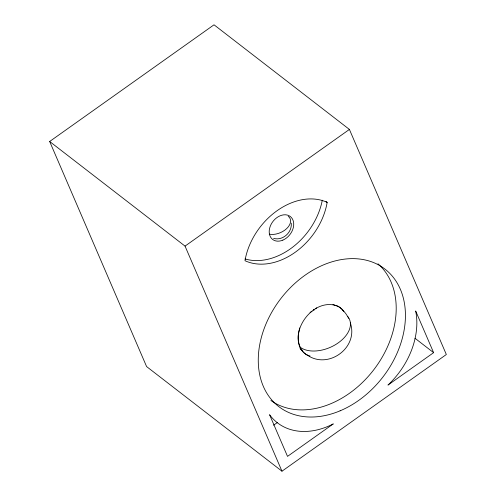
<?xml version="1.0" encoding="UTF-8"?>
<svg xmlns="http://www.w3.org/2000/svg" width="496" height="496" viewBox="0 0 496 496"><rect width="100%" height="100%" fill="white"/><g stroke="black" fill="none" stroke-linecap="round" stroke-linejoin="round"><path stroke-width="0.74" d="M291.264 223.194C292.181 232.506 282.745 240.938 273.625 238.396M299.652 327.937L298.4 334.335A28.954 21.458 -52.3 0 0 307.334 355.148C328.538 369.849 358.875 347.38 350.312 322.865M315.431 308.847L316.615 307.867M49.662 141.49L214.024 24.8L349.407 129.431L446.338 354.51L281.976 471.2L146.593 366.569L49.662 141.49L185.039 246.115L281.976 471.2M185.039 246.115L349.407 129.431M273.587 425.208L277.338 422.549M433.622 352.656L387.965 385.07A71.641 53.084 -52.3 0 0 415.667 310.973L433.622 352.656L414.96 338.235M310.062 312.48L312.027 311.271M343.672 311.308A28.954 21.458 -52.3 0 0 337.9 306.237C319.653 298.908 300.923 316.814 298.356 334.31A29.165 20.454 -62.1 0 0 307.377 355.173L307.954 355.347M307.334 355.148L310.037 356.01M332.915 304.501L337.925 306.274A29.165 22.394 -41.4 0 1 343.895 311.556M326.008 201.475L327.162 202.368A61.386 45.483 -52.3 0 0 244.981 260.71A61.386 45.483 -52.3 0 0 327.162 202.368M301.134 349.345L302.287 350.244M342.531 309.857L345.675 313.422L348.886 318.389M377.964 263.798A86.862 64.368 -52.3 0 1 373.066 370.673A86.862 64.368 -52.3 0 1 270.884 400.458M288.257 216.299A14.477 8.99 -23.3 0 1 286.614 228.656A14.477 8.99 -23.3 0 1 269.241 234.168M322.288 200.248A61.386 45.483 -52.3 0 1 245.024 258.918M347.789 316.677A28.954 17.986 -23.3 0 1 336.561 344.001A28.954 17.986 -23.3 0 1 300.092 347.138M302.238 350.56A28.954 22.636 -29.7 0 1 300.03 348.508M313.993 310.043L313.639 309.851L313.993 310.043M333.176 423.968L287.519 456.382L269.564 414.699A71.641 53.084 -52.3 0 0 333.176 423.968M340.132 410.806A86.862 64.368 -52.3 0 0 391.028 274.685A86.862 64.368 -52.3 0 0 264.38 327.999A86.862 64.368 -52.3 0 0 340.132 410.806M282.838 240.138A14.477 10.726 -52.3 0 0 291.319 217.446A14.477 10.726 -52.3 0 0 270.215 226.337A14.477 10.726 -52.3 0 0 282.838 240.138"/></g></svg>
